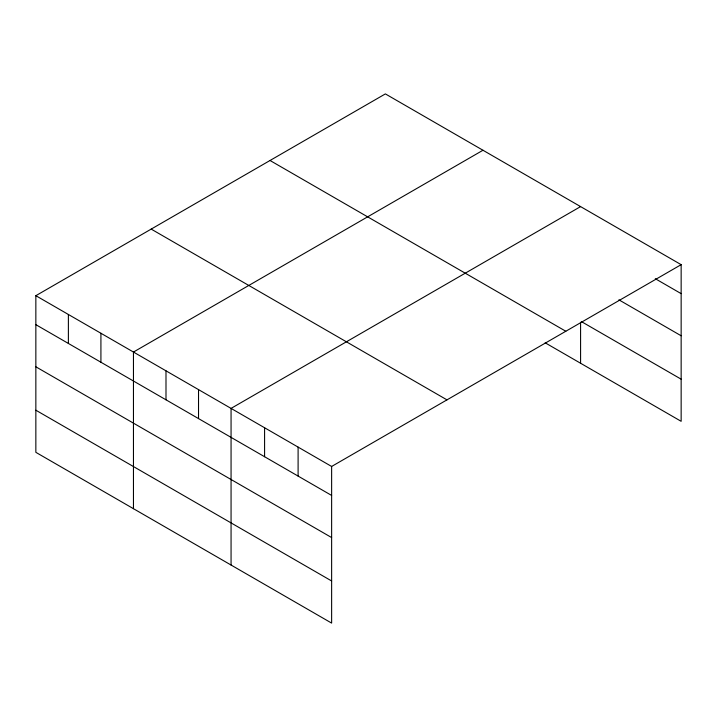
<?xml version="1.0" encoding="UTF-8"?>
<svg xmlns="http://www.w3.org/2000/svg" width="717" height="717" viewBox="0 0 717 717"><rect width="100%" height="100%" fill="white"/><g stroke="black" fill="none" stroke-linecap="round" stroke-linejoin="round"><path stroke-width="1.08" d="M545.18 342.807L681.15 421.309L681.15 264.663L385.37 93.9L35.85 295.691L35.85 452.337L331.63 623.1L331.63 466.462L35.85 295.691M482.98 150.247L133.461 352.047L133.461 508.694M580.582 206.604L231.062 408.394L231.062 565.041M331.63 466.462L681.15 264.663M655.293 278.707L681.15 293.638M618.896 299.831L681.15 335.771M581.541 321.673L681.15 379.176M270.031 160.491L565.812 331.254M151.188 229.099L446.969 399.862M35.85 324.667L331.63 495.438M35.85 366.799L331.63 537.562M35.85 410.205L331.63 580.967M580.582 322.229L580.582 363.25M298.102 447.103L298.102 476.079M264.582 427.753L264.582 456.729M198.528 389.618L198.528 418.594M165.994 370.832L165.994 399.808M100.918 333.262L100.918 362.237M68.384 314.476L68.384 343.452"/></g></svg>
